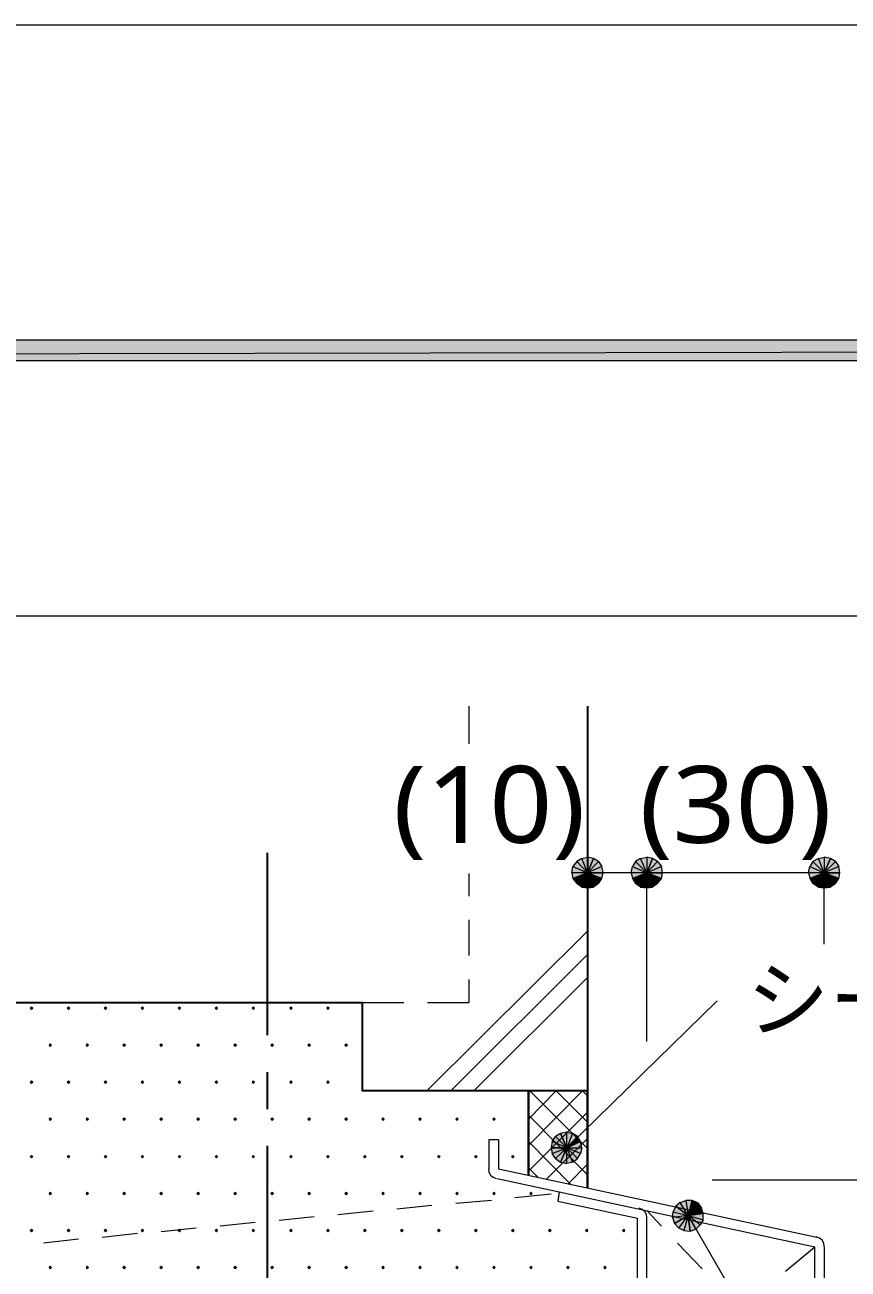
# Model space of a CAD drawing. Header units: millimetres. Extents: x 0 to 420, y 0 to 297.
# Drawn here: x 143.08 to 170.88, y 254.92 to 296.97 of the extents above; entities that cross this region are included whole.
import ezdxf
from ezdxf.enums import TextEntityAlignment as Align

# ---------------------------------------------------------------- set-up
doc = ezdxf.new("R2010")
doc.units = ezdxf.units.MM
doc.styles.add('kst32b', font='NotoSansJP-Variable.ttf')

msp = doc.modelspace()

# ---------------------------------------------------------------- hatches: boundary and pattern name
h = msp.add_hatch(color=7)
h.paths.add_polyline_path([(394.166, 285.623), (394.166, 286.321), (26.183, 285.623), (394.166, 285.623)])
h.paths.add_polyline_path([(394.166, 286.321), (26.183, 285.623), (26.183, 286.321), (394.166, 286.321)])
h = msp.add_hatch(color=7)
h.paths.add_polyline_path([(162.285, 268.796), (162.073, 268.838), (162.073, 268.309), (162.285, 268.796)])
h.paths.add_polyline_path([(162.073, 268.838), (162.073, 268.309), (161.883, 268.796), (162.073, 268.838)])
h.paths.add_polyline_path([(162.073, 268.309), (161.883, 268.796), (161.713, 268.69), (162.073, 268.309)])
h = msp.add_hatch(color=7)
h.paths.add_polyline_path([(162.602, 268.309), (162.56, 268.52), (162.073, 268.309), (162.602, 268.309)])
h.paths.add_polyline_path([(162.56, 268.52), (162.073, 268.309), (162.454, 268.69), (162.56, 268.52)])
h.paths.add_polyline_path([(162.073, 268.309), (162.454, 268.69), (162.285, 268.796), (162.073, 268.309)])
h = msp.add_hatch(color=7)
h.paths.add_polyline_path([(164.275, 268.796), (164.084, 268.838), (164.084, 268.309), (164.275, 268.796)])
h.paths.add_polyline_path([(164.084, 268.838), (164.084, 268.309), (163.872, 268.796), (164.084, 268.838)])
h.paths.add_polyline_path([(164.084, 268.309), (163.872, 268.796), (163.703, 268.69), (164.084, 268.309)])
h = msp.add_hatch(color=7)
h.paths.add_polyline_path([(164.613, 268.309), (164.571, 268.52), (164.084, 268.309), (164.613, 268.309)])
h.paths.add_polyline_path([(164.571, 268.52), (164.084, 268.309), (164.444, 268.69), (164.571, 268.52)])
h.paths.add_polyline_path([(164.084, 268.309), (164.444, 268.69), (164.275, 268.796), (164.084, 268.309)])
h = msp.add_hatch(color=7)
h.paths.add_polyline_path([(170.286, 268.796), (170.074, 268.838), (170.074, 268.309), (170.286, 268.796)])
h.paths.add_polyline_path([(170.074, 268.838), (170.074, 268.309), (169.884, 268.796), (170.074, 268.838)])
h.paths.add_polyline_path([(170.074, 268.309), (169.884, 268.796), (169.693, 268.69), (170.074, 268.309)])
h = msp.add_hatch(color=7)
h.paths.add_polyline_path([(170.603, 268.309), (170.561, 268.52), (170.074, 268.309), (170.603, 268.309)])
h.paths.add_polyline_path([(170.561, 268.52), (170.074, 268.309), (170.455, 268.69), (170.561, 268.52)])
h.paths.add_polyline_path([(170.074, 268.309), (170.455, 268.69), (170.286, 268.796), (170.074, 268.309)])
h = msp.add_hatch(color=7)
h.paths.add_polyline_path([(161.713, 268.69), (161.586, 268.52), (162.073, 268.309), (161.713, 268.69)])
h.paths.add_polyline_path([(161.586, 268.52), (162.073, 268.309), (161.544, 268.309), (161.586, 268.52)])
h.paths.add_polyline_path([(162.073, 268.309), (161.544, 268.309), (161.586, 268.118), (162.073, 268.309)])
h = msp.add_hatch(color=7)
h.paths.add_polyline_path([(161.586, 268.118), (161.713, 267.949), (162.073, 268.309), (161.586, 268.118)])
h.paths.add_polyline_path([(161.713, 267.949), (162.073, 268.309), (161.883, 267.822), (161.713, 267.949)])
h.paths.add_polyline_path([(162.073, 268.309), (161.883, 267.822), (162.073, 267.801), (162.073, 268.309)])
h = msp.add_hatch(color=7)
h.paths.add_polyline_path([(162.073, 267.801), (162.285, 267.822), (162.073, 268.309), (162.073, 267.801)])
h.paths.add_polyline_path([(162.285, 267.822), (162.073, 268.309), (162.454, 267.949), (162.285, 267.822)])
h.paths.add_polyline_path([(162.073, 268.309), (162.454, 267.949), (162.56, 268.118), (162.073, 268.309)])
for points in [[(162.56, 268.118), (162.602, 268.309), (162.073, 268.309), (162.56, 268.118)], [(164.571, 268.118), (164.613, 268.309), (164.084, 268.309), (164.571, 268.118)], [(170.561, 268.118), (170.603, 268.309), (170.074, 268.309), (170.561, 268.118)], [(143.298, 263.779), (143.277, 263.758), (143.256, 263.737), (143.277, 263.715), (143.298, 263.694), (143.32, 263.715), (143.341, 263.737), (143.32, 263.758), (143.298, 263.779)], [(144.547, 263.779), (144.526, 263.758), (144.505, 263.737), (144.526, 263.715), (144.547, 263.694), (144.568, 263.715), (144.59, 263.737), (144.568, 263.758), (144.547, 263.779)], [(145.796, 263.779), (145.775, 263.758), (145.754, 263.737), (145.775, 263.715), (145.796, 263.694), (145.817, 263.715), (145.838, 263.737), (145.817, 263.758), (145.796, 263.779)], [(147.045, 263.779), (147.024, 263.758), (147.003, 263.737), (147.024, 263.715), (147.045, 263.694), (147.066, 263.715), (147.087, 263.737), (147.066, 263.758), (147.045, 263.779)], [(148.294, 263.779), (148.272, 263.758), (148.251, 263.737), (148.272, 263.715), (148.294, 263.694), (148.315, 263.715), (148.336, 263.737), (148.315, 263.758), (148.294, 263.779)], [(149.543, 263.779), (149.521, 263.758), (149.5, 263.737), (149.521, 263.715), (149.543, 263.694), (149.564, 263.715), (149.585, 263.737), (149.564, 263.758), (149.543, 263.779)], [(150.791, 263.779), (150.77, 263.758), (150.749, 263.737), (150.77, 263.715), (150.791, 263.694), (150.812, 263.715), (150.834, 263.737), (150.812, 263.758), (150.791, 263.779)], [(152.061, 263.779), (152.04, 263.758), (152.019, 263.737), (152.04, 263.715), (152.061, 263.694), (152.083, 263.715), (152.104, 263.737), (152.083, 263.758), (152.061, 263.779)], [(153.31, 263.779), (153.289, 263.758), (153.268, 263.737), (153.289, 263.715), (153.31, 263.694), (153.331, 263.715), (153.353, 263.737), (153.331, 263.758), (153.31, 263.779)], [(143.933, 262.53), (143.912, 262.509), (143.891, 262.488), (143.912, 262.467), (143.933, 262.446), (143.954, 262.467), (143.976, 262.488), (143.954, 262.509), (143.933, 262.53)], [(145.182, 262.53), (145.161, 262.509), (145.14, 262.488), (145.161, 262.467), (145.182, 262.446), (145.203, 262.467), (145.225, 262.488), (145.203, 262.509), (145.182, 262.53)], [(146.431, 262.53), (146.41, 262.509), (146.389, 262.488), (146.41, 262.467), (146.431, 262.446), (146.452, 262.467), (146.473, 262.488), (146.452, 262.509), (146.431, 262.53)], [(147.68, 262.53), (147.659, 262.509), (147.637, 262.488), (147.659, 262.467), (147.68, 262.446), (147.701, 262.467), (147.722, 262.488), (147.701, 262.509), (147.68, 262.53)], [(148.929, 262.53), (148.908, 262.509), (148.886, 262.488), (148.908, 262.467), (148.929, 262.446), (148.95, 262.467), (148.971, 262.488), (148.95, 262.509), (148.929, 262.53)], [(150.178, 262.53), (150.156, 262.509), (150.135, 262.488), (150.156, 262.467), (150.178, 262.446), (150.199, 262.467), (150.22, 262.488), (150.199, 262.509), (150.178, 262.53)], [(151.426, 262.53), (151.405, 262.509), (151.384, 262.488), (151.405, 262.467), (151.426, 262.446), (151.447, 262.467), (151.469, 262.488), (151.447, 262.509), (151.426, 262.53)], [(152.675, 262.53), (152.654, 262.509), (152.633, 262.488), (152.654, 262.467), (152.675, 262.446), (152.696, 262.467), (152.718, 262.488), (152.696, 262.509), (152.675, 262.53)], [(153.924, 262.53), (153.903, 262.509), (153.882, 262.488), (153.903, 262.467), (153.924, 262.446), (153.945, 262.467), (153.966, 262.488), (153.945, 262.509), (153.924, 262.53)], [(143.298, 261.281), (143.277, 261.26), (143.256, 261.239), (143.277, 261.218), (143.298, 261.197), (143.32, 261.218), (143.341, 261.239), (143.32, 261.26), (143.298, 261.281)], [(144.547, 261.281), (144.526, 261.26), (144.505, 261.239), (144.526, 261.218), (144.547, 261.197), (144.568, 261.218), (144.59, 261.239), (144.568, 261.26), (144.547, 261.281)], [(145.796, 261.281), (145.775, 261.26), (145.754, 261.239), (145.775, 261.218), (145.796, 261.197), (145.817, 261.218), (145.838, 261.239), (145.817, 261.26), (145.796, 261.281)], [(147.045, 261.281), (147.024, 261.26), (147.003, 261.239), (147.024, 261.218), (147.045, 261.197), (147.066, 261.218), (147.087, 261.239), (147.066, 261.26), (147.045, 261.281)], [(148.294, 261.281), (148.272, 261.26), (148.251, 261.239), (148.272, 261.218), (148.294, 261.197), (148.315, 261.218), (148.336, 261.239), (148.315, 261.26), (148.294, 261.281)], [(149.543, 261.281), (149.521, 261.26), (149.5, 261.239), (149.521, 261.218), (149.543, 261.197), (149.564, 261.218), (149.585, 261.239), (149.564, 261.26), (149.543, 261.281)], [(150.791, 261.281), (150.77, 261.26), (150.749, 261.239), (150.77, 261.218), (150.791, 261.197), (150.812, 261.218), (150.834, 261.239), (150.812, 261.26), (150.791, 261.281)], [(152.061, 261.281), (152.04, 261.26), (152.019, 261.239), (152.04, 261.218), (152.061, 261.197), (152.083, 261.218), (152.104, 261.239), (152.083, 261.26), (152.061, 261.281)], [(153.31, 261.281), (153.289, 261.26), (153.268, 261.239), (153.289, 261.218), (153.31, 261.197), (153.331, 261.218), (153.353, 261.239), (153.331, 261.26), (153.31, 261.281)], [(143.933, 260.032), (143.912, 260.011), (143.891, 259.99), (143.912, 259.969), (143.933, 259.948), (143.954, 259.969), (143.976, 259.99), (143.954, 260.011), (143.933, 260.032)], [(145.182, 260.032), (145.161, 260.011), (145.14, 259.99), (145.161, 259.969), (145.182, 259.948), (145.203, 259.969), (145.225, 259.99), (145.203, 260.011), (145.182, 260.032)], [(146.431, 260.032), (146.41, 260.011), (146.389, 259.99), (146.41, 259.969), (146.431, 259.948), (146.452, 259.969), (146.473, 259.99), (146.452, 260.011), (146.431, 260.032)], [(147.68, 260.032), (147.659, 260.011), (147.637, 259.99), (147.659, 259.969), (147.68, 259.948), (147.701, 259.969), (147.722, 259.99), (147.701, 260.011), (147.68, 260.032)], [(148.929, 260.032), (148.908, 260.011), (148.886, 259.99), (148.908, 259.969), (148.929, 259.948), (148.95, 259.969), (148.971, 259.99), (148.95, 260.011), (148.929, 260.032)], [(150.178, 260.032), (150.156, 260.011), (150.135, 259.99), (150.156, 259.969), (150.178, 259.948), (150.199, 259.969), (150.22, 259.99), (150.199, 260.011), (150.178, 260.032)], [(151.426, 260.032), (151.405, 260.011), (151.384, 259.99), (151.405, 259.969), (151.426, 259.948), (151.447, 259.969), (151.469, 259.99), (151.447, 260.011), (151.426, 260.032)], [(152.675, 260.032), (152.654, 260.011), (152.633, 259.99), (152.654, 259.969), (152.675, 259.948), (152.696, 259.969), (152.718, 259.99), (152.696, 260.011), (152.675, 260.032)], [(153.924, 260.032), (153.903, 260.011), (153.882, 259.99), (153.903, 259.969), (153.924, 259.948), (153.945, 259.969), (153.966, 259.99), (153.945, 260.011), (153.924, 260.032)], [(155.173, 260.032), (155.152, 260.011), (155.13, 259.99), (155.152, 259.969), (155.173, 259.948), (155.194, 259.969), (155.215, 259.99), (155.194, 260.011), (155.173, 260.032)], [(156.422, 260.032), (156.401, 260.011), (156.379, 259.99), (156.401, 259.969), (156.422, 259.948), (156.443, 259.969), (156.464, 259.99), (156.443, 260.011), (156.422, 260.032)], [(157.671, 260.032), (157.649, 260.011), (157.628, 259.99), (157.649, 259.969), (157.671, 259.948), (157.692, 259.969), (157.713, 259.99), (157.692, 260.011), (157.671, 260.032)], [(158.919, 260.032), (158.898, 260.011), (158.877, 259.99), (158.898, 259.969), (158.919, 259.948), (158.941, 259.969), (158.962, 259.99), (158.941, 260.011), (158.919, 260.032)], [(161.84, 259.228), (161.735, 259.397), (161.375, 259.016), (161.84, 259.228)], [(143.298, 258.762), (143.277, 258.741), (143.256, 258.72), (143.277, 258.699), (143.298, 258.678), (143.32, 258.699), (143.341, 258.72), (143.32, 258.741), (143.298, 258.762)], [(144.547, 258.762), (144.526, 258.741), (144.505, 258.72), (144.526, 258.699), (144.547, 258.678), (144.568, 258.699), (144.59, 258.72), (144.568, 258.741), (144.547, 258.762)], [(145.796, 258.762), (145.775, 258.741), (145.754, 258.72), (145.775, 258.699), (145.796, 258.678), (145.817, 258.699), (145.838, 258.72), (145.817, 258.741), (145.796, 258.762)], [(147.045, 258.762), (147.024, 258.741), (147.003, 258.72), (147.024, 258.699), (147.045, 258.678), (147.066, 258.699), (147.087, 258.72), (147.066, 258.741), (147.045, 258.762)], [(148.294, 258.762), (148.272, 258.741), (148.251, 258.72), (148.272, 258.699), (148.294, 258.678), (148.315, 258.699), (148.336, 258.72), (148.315, 258.741), (148.294, 258.762)], [(149.543, 258.762), (149.521, 258.741), (149.5, 258.72), (149.521, 258.699), (149.543, 258.678), (149.564, 258.699), (149.585, 258.72), (149.564, 258.741), (149.543, 258.762)], [(150.791, 258.762), (150.77, 258.741), (150.749, 258.72), (150.77, 258.699), (150.791, 258.678), (150.812, 258.699), (150.834, 258.72), (150.812, 258.741), (150.791, 258.762)], [(152.061, 258.762), (152.04, 258.741), (152.019, 258.72), (152.04, 258.699), (152.061, 258.678), (152.083, 258.699), (152.104, 258.72), (152.083, 258.741), (152.061, 258.762)], [(153.31, 258.762), (153.289, 258.741), (153.268, 258.72), (153.289, 258.699), (153.31, 258.678), (153.331, 258.699), (153.353, 258.72), (153.331, 258.741), (153.31, 258.762)], [(154.559, 258.762), (154.538, 258.741), (154.517, 258.72), (154.538, 258.699), (154.559, 258.678), (154.58, 258.699), (154.601, 258.72), (154.58, 258.741), (154.559, 258.762)], [(155.808, 258.762), (155.787, 258.741), (155.766, 258.72), (155.787, 258.699), (155.808, 258.678), (155.829, 258.699), (155.85, 258.72), (155.829, 258.741), (155.808, 258.762)], [(157.057, 258.762), (157.036, 258.741), (157.014, 258.72), (157.036, 258.699), (157.057, 258.678), (157.078, 258.699), (157.099, 258.72), (157.078, 258.741), (157.057, 258.762)], [(158.305, 258.762), (158.284, 258.741), (158.263, 258.72), (158.284, 258.699), (158.305, 258.678), (158.327, 258.699), (158.348, 258.72), (158.327, 258.741), (158.305, 258.762)], [(159.554, 258.762), (159.533, 258.741), (159.512, 258.72), (159.533, 258.699), (159.554, 258.678), (159.576, 258.699), (159.597, 258.72), (159.576, 258.741), (159.554, 258.762)], [(143.933, 257.514), (143.912, 257.492), (143.891, 257.471), (143.912, 257.45), (143.933, 257.429), (143.954, 257.45), (143.976, 257.471), (143.954, 257.492), (143.933, 257.514)], [(145.182, 257.514), (145.161, 257.492), (145.14, 257.471), (145.161, 257.45), (145.182, 257.429), (145.203, 257.45), (145.225, 257.471), (145.203, 257.492), (145.182, 257.514)], [(146.431, 257.514), (146.41, 257.492), (146.389, 257.471), (146.41, 257.45), (146.431, 257.429), (146.452, 257.45), (146.473, 257.471), (146.452, 257.492), (146.431, 257.514)], [(147.68, 257.514), (147.659, 257.492), (147.637, 257.471), (147.659, 257.45), (147.68, 257.429), (147.701, 257.45), (147.722, 257.471), (147.701, 257.492), (147.68, 257.514)], [(148.929, 257.514), (148.908, 257.492), (148.886, 257.471), (148.908, 257.45), (148.929, 257.429), (148.95, 257.45), (148.971, 257.471), (148.95, 257.492), (148.929, 257.514)], [(150.178, 257.514), (150.156, 257.492), (150.135, 257.471), (150.156, 257.45), (150.178, 257.429), (150.199, 257.45), (150.22, 257.471), (150.199, 257.492), (150.178, 257.514)], [(151.426, 257.514), (151.405, 257.492), (151.384, 257.471), (151.405, 257.45), (151.426, 257.429), (151.447, 257.45), (151.469, 257.471), (151.447, 257.492), (151.426, 257.514)], [(152.675, 257.514), (152.654, 257.492), (152.633, 257.471), (152.654, 257.45), (152.675, 257.429), (152.696, 257.45), (152.718, 257.471), (152.696, 257.492), (152.675, 257.514)], [(153.924, 257.514), (153.903, 257.492), (153.882, 257.471), (153.903, 257.45), (153.924, 257.429), (153.945, 257.45), (153.966, 257.471), (153.945, 257.492), (153.924, 257.514)], [(155.173, 257.514), (155.152, 257.492), (155.13, 257.471), (155.152, 257.45), (155.173, 257.429), (155.194, 257.45), (155.215, 257.471), (155.194, 257.492), (155.173, 257.514)], [(156.422, 257.514), (156.401, 257.492), (156.379, 257.471), (156.401, 257.45), (156.422, 257.429), (156.443, 257.45), (156.464, 257.471), (156.443, 257.492), (156.422, 257.514)], [(157.671, 257.514), (157.649, 257.492), (157.628, 257.471), (157.649, 257.45), (157.671, 257.429), (157.692, 257.45), (157.713, 257.471), (157.692, 257.492), (157.671, 257.514)], [(158.919, 257.514), (158.898, 257.492), (158.877, 257.471), (158.898, 257.45), (158.919, 257.429), (158.941, 257.45), (158.962, 257.471), (158.941, 257.492), (158.919, 257.514)], [(160.168, 257.514), (160.147, 257.492), (160.126, 257.471), (160.147, 257.45), (160.168, 257.429), (160.189, 257.45), (160.211, 257.471), (160.189, 257.492), (160.168, 257.514)], [(165.545, 256.201), (165.735, 256.265), (165.481, 256.73), (165.545, 256.201)], [(143.298, 256.265), (143.277, 256.244), (143.256, 256.222), (143.277, 256.201), (143.298, 256.18), (143.32, 256.201), (143.341, 256.222), (143.32, 256.244), (143.298, 256.265)], [(144.547, 256.265), (144.526, 256.244), (144.505, 256.222), (144.526, 256.201), (144.547, 256.18), (144.568, 256.201), (144.59, 256.222), (144.568, 256.244), (144.547, 256.265)], [(145.796, 256.265), (145.775, 256.244), (145.754, 256.222), (145.775, 256.201), (145.796, 256.18), (145.817, 256.201), (145.838, 256.222), (145.817, 256.244), (145.796, 256.265)], [(147.045, 256.265), (147.024, 256.244), (147.003, 256.222), (147.024, 256.201), (147.045, 256.18), (147.066, 256.201), (147.087, 256.222), (147.066, 256.244), (147.045, 256.265)], [(148.294, 256.265), (148.272, 256.244), (148.251, 256.222), (148.272, 256.201), (148.294, 256.18), (148.315, 256.201), (148.336, 256.222), (148.315, 256.244), (148.294, 256.265)], [(149.543, 256.265), (149.521, 256.244), (149.5, 256.222), (149.521, 256.201), (149.543, 256.18), (149.564, 256.201), (149.585, 256.222), (149.564, 256.244), (149.543, 256.265)], [(150.791, 256.265), (150.77, 256.244), (150.749, 256.222), (150.77, 256.201), (150.791, 256.18), (150.812, 256.201), (150.834, 256.222), (150.812, 256.244), (150.791, 256.265)], [(152.061, 256.265), (152.04, 256.244), (152.019, 256.222), (152.04, 256.201), (152.061, 256.18), (152.083, 256.201), (152.104, 256.222), (152.083, 256.244), (152.061, 256.265)], [(153.31, 256.265), (153.289, 256.244), (153.268, 256.222), (153.289, 256.201), (153.31, 256.18), (153.331, 256.201), (153.353, 256.222), (153.331, 256.244), (153.31, 256.265)], [(154.559, 256.265), (154.538, 256.244), (154.517, 256.222), (154.538, 256.201), (154.559, 256.18), (154.58, 256.201), (154.601, 256.222), (154.58, 256.244), (154.559, 256.265)], [(155.808, 256.265), (155.787, 256.244), (155.766, 256.222), (155.787, 256.201), (155.808, 256.18), (155.829, 256.201), (155.85, 256.222), (155.829, 256.244), (155.808, 256.265)], [(157.057, 256.265), (157.036, 256.244), (157.014, 256.222), (157.036, 256.201), (157.057, 256.18), (157.078, 256.201), (157.099, 256.222), (157.078, 256.244), (157.057, 256.265)], [(158.305, 256.265), (158.284, 256.244), (158.263, 256.222), (158.284, 256.201), (158.305, 256.18), (158.327, 256.201), (158.348, 256.222), (158.327, 256.244), (158.305, 256.265)], [(159.554, 256.265), (159.533, 256.244), (159.512, 256.222), (159.533, 256.201), (159.554, 256.18), (159.576, 256.201), (159.597, 256.222), (159.576, 256.244), (159.554, 256.265)], [(160.803, 256.265), (160.782, 256.244), (160.761, 256.222), (160.782, 256.201), (160.803, 256.18), (160.824, 256.201), (160.846, 256.222), (160.824, 256.244), (160.803, 256.265)], [(162.052, 256.265), (162.031, 256.244), (162.01, 256.222), (162.031, 256.201), (162.052, 256.18), (162.073, 256.201), (162.094, 256.222), (162.073, 256.244), (162.052, 256.265)], [(163.301, 256.265), (163.28, 256.244), (163.259, 256.222), (163.28, 256.201), (163.301, 256.18), (163.322, 256.201), (163.343, 256.222), (163.322, 256.244), (163.301, 256.265)], [(143.933, 255.016), (143.912, 254.995), (143.891, 254.974), (143.912, 254.953), (143.933, 254.931), (143.954, 254.953), (143.976, 254.974), (143.954, 254.995), (143.933, 255.016)], [(145.182, 255.016), (145.161, 254.995), (145.14, 254.974), (145.161, 254.953), (145.182, 254.931), (145.203, 254.953), (145.225, 254.974), (145.203, 254.995), (145.182, 255.016)], [(146.431, 255.016), (146.41, 254.995), (146.389, 254.974), (146.41, 254.953), (146.431, 254.931), (146.452, 254.953), (146.473, 254.974), (146.452, 254.995), (146.431, 255.016)], [(147.68, 255.016), (147.659, 254.995), (147.637, 254.974), (147.659, 254.953), (147.68, 254.931), (147.701, 254.953), (147.722, 254.974), (147.701, 254.995), (147.68, 255.016)], [(148.929, 255.016), (148.908, 254.995), (148.886, 254.974), (148.908, 254.953), (148.929, 254.931), (148.95, 254.953), (148.971, 254.974), (148.95, 254.995), (148.929, 255.016)], [(150.178, 255.016), (150.156, 254.995), (150.135, 254.974), (150.156, 254.953), (150.178, 254.931), (150.199, 254.953), (150.22, 254.974), (150.199, 254.995), (150.178, 255.016)], [(151.426, 255.016), (151.405, 254.995), (151.384, 254.974), (151.405, 254.953), (151.426, 254.931), (151.447, 254.953), (151.469, 254.974), (151.447, 254.995), (151.426, 255.016)], [(152.675, 255.016), (152.654, 254.995), (152.633, 254.974), (152.654, 254.953), (152.675, 254.931), (152.696, 254.953), (152.718, 254.974), (152.696, 254.995), (152.675, 255.016)], [(153.924, 255.016), (153.903, 254.995), (153.882, 254.974), (153.903, 254.953), (153.924, 254.931), (153.945, 254.953), (153.966, 254.974), (153.945, 254.995), (153.924, 255.016)], [(155.173, 255.016), (155.152, 254.995), (155.13, 254.974), (155.152, 254.953), (155.173, 254.931), (155.194, 254.953), (155.215, 254.974), (155.194, 254.995), (155.173, 255.016)], [(156.422, 255.016), (156.401, 254.995), (156.379, 254.974), (156.401, 254.953), (156.422, 254.931), (156.443, 254.953), (156.464, 254.974), (156.443, 254.995), (156.422, 255.016)], [(157.671, 255.016), (157.649, 254.995), (157.628, 254.974), (157.649, 254.953), (157.671, 254.931), (157.692, 254.953), (157.713, 254.974), (157.692, 254.995), (157.671, 255.016)], [(158.919, 255.016), (158.898, 254.995), (158.877, 254.974), (158.898, 254.953), (158.919, 254.931), (158.941, 254.953), (158.962, 254.974), (158.941, 254.995), (158.919, 255.016)], [(160.168, 255.016), (160.147, 254.995), (160.126, 254.974), (160.147, 254.953), (160.168, 254.931), (160.189, 254.953), (160.211, 254.974), (160.189, 254.995), (160.168, 255.016)], [(161.417, 255.016), (161.396, 254.995), (161.375, 254.974), (161.396, 254.953), (161.417, 254.931), (161.438, 254.953), (161.459, 254.974), (161.438, 254.995), (161.417, 255.016)], [(162.666, 255.016), (162.645, 254.995), (162.624, 254.974), (162.645, 254.953), (162.666, 254.931), (162.687, 254.953), (162.708, 254.974), (162.687, 254.995), (162.666, 255.016)]]:
    msp.add_hatch(color=7).paths.add_polyline_path(points)
h = msp.add_hatch(color=7)
h.paths.add_polyline_path([(163.703, 268.69), (163.597, 268.52), (164.084, 268.309), (163.703, 268.69)])
h.paths.add_polyline_path([(163.597, 268.52), (164.084, 268.309), (163.555, 268.309), (163.597, 268.52)])
h.paths.add_polyline_path([(164.084, 268.309), (163.555, 268.309), (163.597, 268.118), (164.084, 268.309)])
h = msp.add_hatch(color=7)
h.paths.add_polyline_path([(163.597, 268.118), (163.703, 267.949), (164.084, 268.309), (163.597, 268.118)])
h.paths.add_polyline_path([(163.703, 267.949), (164.084, 268.309), (163.872, 267.822), (163.703, 267.949)])
h.paths.add_polyline_path([(164.084, 268.309), (163.872, 267.822), (164.084, 267.801), (164.084, 268.309)])
h = msp.add_hatch(color=7)
h.paths.add_polyline_path([(164.084, 267.801), (164.275, 267.822), (164.084, 268.309), (164.084, 267.801)])
h.paths.add_polyline_path([(164.275, 267.822), (164.084, 268.309), (164.444, 267.949), (164.275, 267.822)])
h.paths.add_polyline_path([(164.084, 268.309), (164.444, 267.949), (164.571, 268.118), (164.084, 268.309)])
h = msp.add_hatch(color=7)
h.paths.add_polyline_path([(169.693, 268.69), (169.587, 268.52), (170.074, 268.309), (169.693, 268.69)])
h.paths.add_polyline_path([(169.587, 268.52), (170.074, 268.309), (169.545, 268.309), (169.587, 268.52)])
h.paths.add_polyline_path([(170.074, 268.309), (169.545, 268.309), (169.587, 268.118), (170.074, 268.309)])
h = msp.add_hatch(color=7)
h.paths.add_polyline_path([(169.587, 268.118), (169.693, 267.949), (170.074, 268.309), (169.587, 268.118)])
h.paths.add_polyline_path([(169.693, 267.949), (170.074, 268.309), (169.884, 267.822), (169.693, 267.949)])
h.paths.add_polyline_path([(170.074, 268.309), (169.884, 267.822), (170.074, 267.801), (170.074, 268.309)])
h = msp.add_hatch(color=7)
h.paths.add_polyline_path([(170.074, 267.801), (170.286, 267.822), (170.074, 268.309), (170.074, 267.801)])
h.paths.add_polyline_path([(170.286, 267.822), (170.074, 268.309), (170.455, 267.949), (170.286, 267.822)])
h.paths.add_polyline_path([(170.074, 268.309), (170.455, 267.949), (170.561, 268.118), (170.074, 268.309)])
h = msp.add_hatch(color=7)
h.paths.add_polyline_path([(161.163, 259.503), (160.994, 259.397), (161.375, 259.016), (161.163, 259.503)])
h.paths.add_polyline_path([(160.994, 259.397), (161.375, 259.016), (160.888, 259.228), (160.994, 259.397)])
h.paths.add_polyline_path([(161.375, 259.016), (160.888, 259.228), (160.846, 259.016), (161.375, 259.016)])
h = msp.add_hatch(color=7)
h.paths.add_polyline_path([(161.735, 259.397), (161.565, 259.503), (161.375, 259.016), (161.735, 259.397)])
h.paths.add_polyline_path([(161.565, 259.503), (161.375, 259.016), (161.375, 259.546), (161.565, 259.503)])
h.paths.add_polyline_path([(161.375, 259.016), (161.375, 259.546), (161.163, 259.503), (161.375, 259.016)])
h = msp.add_hatch(color=7)
h.paths.add_polyline_path([(161.735, 258.657), (161.84, 258.826), (161.375, 259.016), (161.735, 258.657)])
h.paths.add_polyline_path([(161.84, 258.826), (161.375, 259.016), (161.883, 259.016), (161.84, 258.826)])
h.paths.add_polyline_path([(161.375, 259.016), (161.883, 259.016), (161.84, 259.228), (161.375, 259.016)])
h = msp.add_hatch(color=7)
h.paths.add_polyline_path([(160.846, 259.016), (160.888, 258.826), (161.375, 259.016), (160.846, 259.016)])
h.paths.add_polyline_path([(160.888, 258.826), (161.375, 259.016), (160.994, 258.657), (160.888, 258.826)])
h.paths.add_polyline_path([(161.375, 259.016), (160.994, 258.657), (161.163, 258.53), (161.375, 259.016)])
h = msp.add_hatch(color=7)
h.paths.add_polyline_path([(161.163, 258.53), (161.375, 258.487), (161.375, 259.016), (161.163, 258.53)])
h.paths.add_polyline_path([(161.375, 258.487), (161.375, 259.016), (161.565, 258.53), (161.375, 258.487)])
h.paths.add_polyline_path([(161.375, 259.016), (161.565, 258.53), (161.735, 258.657), (161.375, 259.016)])
h = msp.add_hatch(color=7)
h.paths.add_polyline_path([(165.058, 257.048), (164.973, 256.857), (165.481, 256.73), (165.058, 257.048)])
h.paths.add_polyline_path([(164.973, 256.857), (165.481, 256.73), (164.952, 256.667), (164.973, 256.857)])
h.paths.add_polyline_path([(165.481, 256.73), (164.952, 256.667), (165.015, 256.455), (165.481, 256.73)])
h = msp.add_hatch(color=7)
h.paths.add_polyline_path([(165.608, 257.238), (165.396, 257.238), (165.481, 256.73), (165.608, 257.238)])
h.paths.add_polyline_path([(165.396, 257.238), (165.481, 256.73), (165.206, 257.175), (165.396, 257.238)])
h.paths.add_polyline_path([(165.481, 256.73), (165.206, 257.175), (165.058, 257.048), (165.481, 256.73)])
h = msp.add_hatch(color=7)
h.paths.add_polyline_path([(165.989, 256.794), (165.926, 256.984), (165.481, 256.73), (165.989, 256.794)])
h.paths.add_polyline_path([(165.926, 256.984), (165.481, 256.73), (165.799, 257.154), (165.926, 256.984)])
h.paths.add_polyline_path([(165.481, 256.73), (165.799, 257.154), (165.608, 257.238), (165.481, 256.73)])
h = msp.add_hatch(color=7)
h.paths.add_polyline_path([(165.015, 256.455), (165.163, 256.307), (165.481, 256.73), (165.015, 256.455)])
h.paths.add_polyline_path([(165.163, 256.307), (165.481, 256.73), (165.333, 256.222), (165.163, 256.307)])
h.paths.add_polyline_path([(165.481, 256.73), (165.333, 256.222), (165.545, 256.201), (165.481, 256.73)])
h = msp.add_hatch(color=7)
h.paths.add_polyline_path([(165.735, 256.265), (165.883, 256.413), (165.481, 256.73), (165.735, 256.265)])
h.paths.add_polyline_path([(165.883, 256.413), (165.481, 256.73), (165.989, 256.582), (165.883, 256.413)])
h.paths.add_polyline_path([(165.481, 256.73), (165.989, 256.582), (165.989, 256.794), (165.481, 256.73)])

# ---------------------------------------------------------------- linework, layer by layer
at = {"lineweight": 13}
msp.add_lwpolyline([(0.191, 0), (0.191, 296.968), (420.158, 296.968), (420.158, 0)], close=True, dxfattribs=at)
at = {"lineweight": 0}
for points in [[(394.166, 285.623), (394.166, 286.321), (26.183, 285.623)], [(394.166, 286.321), (26.183, 285.623), (26.183, 286.321)], [(162.073, 268.309), (161.883, 268.796), (161.713, 268.69)], [(162.073, 268.838), (162.073, 268.309), (161.883, 268.796)], [(162.285, 268.796), (162.073, 268.838), (162.073, 268.309)], [(162.073, 268.309), (162.454, 268.69), (162.285, 268.796)], [(164.084, 268.309), (163.872, 268.796), (163.703, 268.69)], [(164.084, 268.838), (164.084, 268.309), (163.872, 268.796)], [(164.275, 268.796), (164.084, 268.838), (164.084, 268.309)], [(164.084, 268.309), (164.444, 268.69), (164.275, 268.796)], [(170.074, 268.309), (169.884, 268.796), (169.693, 268.69)], [(170.074, 268.838), (170.074, 268.309), (169.884, 268.796)], [(170.286, 268.796), (170.074, 268.838), (170.074, 268.309)], [(170.074, 268.309), (170.455, 268.69), (170.286, 268.796)], [(161.586, 268.52), (162.073, 268.309), (161.544, 268.309)], [(162.073, 268.309), (161.544, 268.309), (161.586, 268.118)], [(161.713, 268.69), (161.586, 268.52), (162.073, 268.309)], [(161.586, 268.118), (161.713, 267.949), (162.073, 268.309)], [(161.713, 267.949), (162.073, 268.309), (161.883, 267.822)], [(162.073, 268.309), (161.883, 267.822), (162.073, 267.801)], [(162.56, 268.52), (162.073, 268.309), (162.454, 268.69)], [(162.602, 268.309), (162.56, 268.52), (162.073, 268.309)], [(162.073, 267.801), (162.285, 267.822), (162.073, 268.309)], [(162.285, 267.822), (162.073, 268.309), (162.454, 267.949)], [(162.073, 268.309), (162.454, 267.949), (162.56, 268.118)], [(162.56, 268.118), (162.602, 268.309), (162.073, 268.309)], [(163.597, 268.52), (164.084, 268.309), (163.555, 268.309)], [(164.084, 268.309), (163.555, 268.309), (163.597, 268.118)], [(163.703, 268.69), (163.597, 268.52), (164.084, 268.309)], [(163.597, 268.118), (163.703, 267.949), (164.084, 268.309)], [(163.703, 267.949), (164.084, 268.309), (163.872, 267.822)], [(164.084, 268.309), (163.872, 267.822), (164.084, 267.801)], [(164.571, 268.52), (164.084, 268.309), (164.444, 268.69)], [(164.613, 268.309), (164.571, 268.52), (164.084, 268.309)], [(164.084, 267.801), (164.275, 267.822), (164.084, 268.309)], [(164.275, 267.822), (164.084, 268.309), (164.444, 267.949)], [(164.084, 268.309), (164.444, 267.949), (164.571, 268.118)], [(164.571, 268.118), (164.613, 268.309), (164.084, 268.309)], [(169.587, 268.52), (170.074, 268.309), (169.545, 268.309)], [(170.074, 268.309), (169.545, 268.309), (169.587, 268.118)], [(169.693, 268.69), (169.587, 268.52), (170.074, 268.309)], [(169.587, 268.118), (169.693, 267.949), (170.074, 268.309)], [(169.693, 267.949), (170.074, 268.309), (169.884, 267.822)], [(170.074, 268.309), (169.884, 267.822), (170.074, 267.801)], [(170.561, 268.52), (170.074, 268.309), (170.455, 268.69)], [(170.603, 268.309), (170.561, 268.52), (170.074, 268.309)], [(170.074, 267.801), (170.286, 267.822), (170.074, 268.309)], [(170.286, 267.822), (170.074, 268.309), (170.455, 267.949)], [(170.074, 268.309), (170.455, 267.949), (170.561, 268.118)], [(170.561, 268.118), (170.603, 268.309), (170.074, 268.309)], [(143.298, 263.779), (143.277, 263.758), (143.256, 263.737), (143.277, 263.715), (143.298, 263.694), (143.32, 263.715), (143.341, 263.737), (143.32, 263.758)], [(144.547, 263.779), (144.526, 263.758), (144.505, 263.737), (144.526, 263.715), (144.547, 263.694), (144.568, 263.715), (144.59, 263.737), (144.568, 263.758)], [(145.796, 263.779), (145.775, 263.758), (145.754, 263.737), (145.775, 263.715), (145.796, 263.694), (145.817, 263.715), (145.838, 263.737), (145.817, 263.758)], [(147.045, 263.779), (147.024, 263.758), (147.003, 263.737), (147.024, 263.715), (147.045, 263.694), (147.066, 263.715), (147.087, 263.737), (147.066, 263.758)], [(148.294, 263.779), (148.272, 263.758), (148.251, 263.737), (148.272, 263.715), (148.294, 263.694), (148.315, 263.715), (148.336, 263.737), (148.315, 263.758)], [(149.543, 263.779), (149.521, 263.758), (149.5, 263.737), (149.521, 263.715), (149.543, 263.694), (149.564, 263.715), (149.585, 263.737), (149.564, 263.758)], [(150.791, 263.779), (150.77, 263.758), (150.749, 263.737), (150.77, 263.715), (150.791, 263.694), (150.812, 263.715), (150.834, 263.737), (150.812, 263.758)], [(152.061, 263.779), (152.04, 263.758), (152.019, 263.737), (152.04, 263.715), (152.061, 263.694), (152.083, 263.715), (152.104, 263.737), (152.083, 263.758)], [(153.31, 263.779), (153.289, 263.758), (153.268, 263.737), (153.289, 263.715), (153.31, 263.694), (153.331, 263.715), (153.353, 263.737), (153.331, 263.758)], [(143.933, 262.53), (143.912, 262.509), (143.891, 262.488), (143.912, 262.467), (143.933, 262.446), (143.954, 262.467), (143.976, 262.488), (143.954, 262.509)], [(145.182, 262.53), (145.161, 262.509), (145.14, 262.488), (145.161, 262.467), (145.182, 262.446), (145.203, 262.467), (145.225, 262.488), (145.203, 262.509)], [(146.431, 262.53), (146.41, 262.509), (146.389, 262.488), (146.41, 262.467), (146.431, 262.446), (146.452, 262.467), (146.473, 262.488), (146.452, 262.509)], [(147.68, 262.53), (147.659, 262.509), (147.637, 262.488), (147.659, 262.467), (147.68, 262.446), (147.701, 262.467), (147.722, 262.488), (147.701, 262.509)], [(148.929, 262.53), (148.908, 262.509), (148.886, 262.488), (148.908, 262.467), (148.929, 262.446), (148.95, 262.467), (148.971, 262.488), (148.95, 262.509)], [(150.178, 262.53), (150.156, 262.509), (150.135, 262.488), (150.156, 262.467), (150.178, 262.446), (150.199, 262.467), (150.22, 262.488), (150.199, 262.509)], [(151.426, 262.53), (151.405, 262.509), (151.384, 262.488), (151.405, 262.467), (151.426, 262.446), (151.447, 262.467), (151.469, 262.488), (151.447, 262.509)], [(152.675, 262.53), (152.654, 262.509), (152.633, 262.488), (152.654, 262.467), (152.675, 262.446), (152.696, 262.467), (152.718, 262.488), (152.696, 262.509)], [(153.924, 262.53), (153.903, 262.509), (153.882, 262.488), (153.903, 262.467), (153.924, 262.446), (153.945, 262.467), (153.966, 262.488), (153.945, 262.509)], [(143.298, 261.281), (143.277, 261.26), (143.256, 261.239), (143.277, 261.218), (143.298, 261.197), (143.32, 261.218), (143.341, 261.239), (143.32, 261.26)], [(144.547, 261.281), (144.526, 261.26), (144.505, 261.239), (144.526, 261.218), (144.547, 261.197), (144.568, 261.218), (144.59, 261.239), (144.568, 261.26)], [(145.796, 261.281), (145.775, 261.26), (145.754, 261.239), (145.775, 261.218), (145.796, 261.197), (145.817, 261.218), (145.838, 261.239), (145.817, 261.26)], [(147.045, 261.281), (147.024, 261.26), (147.003, 261.239), (147.024, 261.218), (147.045, 261.197), (147.066, 261.218), (147.087, 261.239), (147.066, 261.26)], [(148.294, 261.281), (148.272, 261.26), (148.251, 261.239), (148.272, 261.218), (148.294, 261.197), (148.315, 261.218), (148.336, 261.239), (148.315, 261.26)], [(149.543, 261.281), (149.521, 261.26), (149.5, 261.239), (149.521, 261.218), (149.543, 261.197), (149.564, 261.218), (149.585, 261.239), (149.564, 261.26)], [(150.791, 261.281), (150.77, 261.26), (150.749, 261.239), (150.77, 261.218), (150.791, 261.197), (150.812, 261.218), (150.834, 261.239), (150.812, 261.26)], [(152.061, 261.281), (152.04, 261.26), (152.019, 261.239), (152.04, 261.218), (152.061, 261.197), (152.083, 261.218), (152.104, 261.239), (152.083, 261.26)], [(153.31, 261.281), (153.289, 261.26), (153.268, 261.239), (153.289, 261.218), (153.31, 261.197), (153.331, 261.218), (153.353, 261.239), (153.331, 261.26)], [(143.933, 260.032), (143.912, 260.011), (143.891, 259.99), (143.912, 259.969), (143.933, 259.948), (143.954, 259.969), (143.976, 259.99), (143.954, 260.011)], [(145.182, 260.032), (145.161, 260.011), (145.14, 259.99), (145.161, 259.969), (145.182, 259.948), (145.203, 259.969), (145.225, 259.99), (145.203, 260.011)], [(146.431, 260.032), (146.41, 260.011), (146.389, 259.99), (146.41, 259.969), (146.431, 259.948), (146.452, 259.969), (146.473, 259.99), (146.452, 260.011)], [(147.68, 260.032), (147.659, 260.011), (147.637, 259.99), (147.659, 259.969), (147.68, 259.948), (147.701, 259.969), (147.722, 259.99), (147.701, 260.011)], [(148.929, 260.032), (148.908, 260.011), (148.886, 259.99), (148.908, 259.969), (148.929, 259.948), (148.95, 259.969), (148.971, 259.99), (148.95, 260.011)], [(150.178, 260.032), (150.156, 260.011), (150.135, 259.99), (150.156, 259.969), (150.178, 259.948), (150.199, 259.969), (150.22, 259.99), (150.199, 260.011)], [(151.426, 260.032), (151.405, 260.011), (151.384, 259.99), (151.405, 259.969), (151.426, 259.948), (151.447, 259.969), (151.469, 259.99), (151.447, 260.011)], [(152.675, 260.032), (152.654, 260.011), (152.633, 259.99), (152.654, 259.969), (152.675, 259.948), (152.696, 259.969), (152.718, 259.99), (152.696, 260.011)], [(153.924, 260.032), (153.903, 260.011), (153.882, 259.99), (153.903, 259.969), (153.924, 259.948), (153.945, 259.969), (153.966, 259.99), (153.945, 260.011)], [(155.173, 260.032), (155.152, 260.011), (155.13, 259.99), (155.152, 259.969), (155.173, 259.948), (155.194, 259.969), (155.215, 259.99), (155.194, 260.011)], [(156.422, 260.032), (156.401, 260.011), (156.379, 259.99), (156.401, 259.969), (156.422, 259.948), (156.443, 259.969), (156.464, 259.99), (156.443, 260.011)], [(157.671, 260.032), (157.649, 260.011), (157.628, 259.99), (157.649, 259.969), (157.671, 259.948), (157.692, 259.969), (157.713, 259.99), (157.692, 260.011)], [(158.919, 260.032), (158.898, 260.011), (158.877, 259.99), (158.898, 259.969), (158.919, 259.948), (158.941, 259.969), (158.962, 259.99), (158.941, 260.011)], [(161.163, 259.503), (160.994, 259.397), (161.375, 259.016)], [(161.375, 259.016), (161.375, 259.546), (161.163, 259.503)], [(161.565, 259.503), (161.375, 259.016), (161.375, 259.546)], [(161.735, 259.397), (161.565, 259.503), (161.375, 259.016)], [(161.375, 259.016), (160.888, 259.228), (160.846, 259.016)], [(160.994, 259.397), (161.375, 259.016), (160.888, 259.228)], [(161.84, 259.228), (161.735, 259.397), (161.375, 259.016)], [(161.375, 259.016), (161.883, 259.016), (161.84, 259.228)], [(143.298, 258.762), (143.277, 258.741), (143.256, 258.72), (143.277, 258.699), (143.298, 258.678), (143.32, 258.699), (143.341, 258.72), (143.32, 258.741)], [(144.547, 258.762), (144.526, 258.741), (144.505, 258.72), (144.526, 258.699), (144.547, 258.678), (144.568, 258.699), (144.59, 258.72), (144.568, 258.741)], [(145.796, 258.762), (145.775, 258.741), (145.754, 258.72), (145.775, 258.699), (145.796, 258.678), (145.817, 258.699), (145.838, 258.72), (145.817, 258.741)], [(147.045, 258.762), (147.024, 258.741), (147.003, 258.72), (147.024, 258.699), (147.045, 258.678), (147.066, 258.699), (147.087, 258.72), (147.066, 258.741)], [(148.294, 258.762), (148.272, 258.741), (148.251, 258.72), (148.272, 258.699), (148.294, 258.678), (148.315, 258.699), (148.336, 258.72), (148.315, 258.741)], [(149.543, 258.762), (149.521, 258.741), (149.5, 258.72), (149.521, 258.699), (149.543, 258.678), (149.564, 258.699), (149.585, 258.72), (149.564, 258.741)], [(150.791, 258.762), (150.77, 258.741), (150.749, 258.72), (150.77, 258.699), (150.791, 258.678), (150.812, 258.699), (150.834, 258.72), (150.812, 258.741)], [(152.061, 258.762), (152.04, 258.741), (152.019, 258.72), (152.04, 258.699), (152.061, 258.678), (152.083, 258.699), (152.104, 258.72), (152.083, 258.741)], [(153.31, 258.762), (153.289, 258.741), (153.268, 258.72), (153.289, 258.699), (153.31, 258.678), (153.331, 258.699), (153.353, 258.72), (153.331, 258.741)], [(154.559, 258.762), (154.538, 258.741), (154.517, 258.72), (154.538, 258.699), (154.559, 258.678), (154.58, 258.699), (154.601, 258.72), (154.58, 258.741)], [(155.808, 258.762), (155.787, 258.741), (155.766, 258.72), (155.787, 258.699), (155.808, 258.678), (155.829, 258.699), (155.85, 258.72), (155.829, 258.741)], [(157.057, 258.762), (157.036, 258.741), (157.014, 258.72), (157.036, 258.699), (157.057, 258.678), (157.078, 258.699), (157.099, 258.72), (157.078, 258.741)], [(158.305, 258.762), (158.284, 258.741), (158.263, 258.72), (158.284, 258.699), (158.305, 258.678), (158.327, 258.699), (158.348, 258.72), (158.327, 258.741)], [(159.554, 258.762), (159.533, 258.741), (159.512, 258.72), (159.533, 258.699), (159.554, 258.678), (159.576, 258.699), (159.597, 258.72), (159.576, 258.741)], [(160.846, 259.016), (160.888, 258.826), (161.375, 259.016)], [(160.888, 258.826), (161.375, 259.016), (160.994, 258.657)], [(161.375, 259.016), (160.994, 258.657), (161.163, 258.53)], [(161.163, 258.53), (161.375, 258.487), (161.375, 259.016)], [(161.375, 258.487), (161.375, 259.016), (161.565, 258.53)], [(161.375, 259.016), (161.565, 258.53), (161.735, 258.657)], [(161.735, 258.657), (161.84, 258.826), (161.375, 259.016)], [(161.84, 258.826), (161.375, 259.016), (161.883, 259.016)], [(143.933, 257.514), (143.912, 257.492), (143.891, 257.471), (143.912, 257.45), (143.933, 257.429), (143.954, 257.45), (143.976, 257.471), (143.954, 257.492)], [(145.182, 257.514), (145.161, 257.492), (145.14, 257.471), (145.161, 257.45), (145.182, 257.429), (145.203, 257.45), (145.225, 257.471), (145.203, 257.492)], [(146.431, 257.514), (146.41, 257.492), (146.389, 257.471), (146.41, 257.45), (146.431, 257.429), (146.452, 257.45), (146.473, 257.471), (146.452, 257.492)], [(147.68, 257.514), (147.659, 257.492), (147.637, 257.471), (147.659, 257.45), (147.68, 257.429), (147.701, 257.45), (147.722, 257.471), (147.701, 257.492)], [(148.929, 257.514), (148.908, 257.492), (148.886, 257.471), (148.908, 257.45), (148.929, 257.429), (148.95, 257.45), (148.971, 257.471), (148.95, 257.492)], [(150.178, 257.514), (150.156, 257.492), (150.135, 257.471), (150.156, 257.45), (150.178, 257.429), (150.199, 257.45), (150.22, 257.471), (150.199, 257.492)], [(151.426, 257.514), (151.405, 257.492), (151.384, 257.471), (151.405, 257.45), (151.426, 257.429), (151.447, 257.45), (151.469, 257.471), (151.447, 257.492)], [(152.675, 257.514), (152.654, 257.492), (152.633, 257.471), (152.654, 257.45), (152.675, 257.429), (152.696, 257.45), (152.718, 257.471), (152.696, 257.492)], [(153.924, 257.514), (153.903, 257.492), (153.882, 257.471), (153.903, 257.45), (153.924, 257.429), (153.945, 257.45), (153.966, 257.471), (153.945, 257.492)], [(155.173, 257.514), (155.152, 257.492), (155.13, 257.471), (155.152, 257.45), (155.173, 257.429), (155.194, 257.45), (155.215, 257.471), (155.194, 257.492)], [(156.422, 257.514), (156.401, 257.492), (156.379, 257.471), (156.401, 257.45), (156.422, 257.429), (156.443, 257.45), (156.464, 257.471), (156.443, 257.492)], [(157.671, 257.514), (157.649, 257.492), (157.628, 257.471), (157.649, 257.45), (157.671, 257.429), (157.692, 257.45), (157.713, 257.471), (157.692, 257.492)], [(158.919, 257.514), (158.898, 257.492), (158.877, 257.471), (158.898, 257.45), (158.919, 257.429), (158.941, 257.45), (158.962, 257.471), (158.941, 257.492)], [(160.168, 257.514), (160.147, 257.492), (160.126, 257.471), (160.147, 257.45), (160.168, 257.429), (160.189, 257.45), (160.211, 257.471), (160.189, 257.492)], [(165.058, 257.048), (164.973, 256.857), (165.481, 256.73)], [(165.481, 256.73), (165.206, 257.175), (165.058, 257.048)], [(165.396, 257.238), (165.481, 256.73), (165.206, 257.175)], [(165.608, 257.238), (165.396, 257.238), (165.481, 256.73)], [(165.481, 256.73), (165.799, 257.154), (165.608, 257.238)], [(165.926, 256.984), (165.481, 256.73), (165.799, 257.154)], [(165.989, 256.794), (165.926, 256.984), (165.481, 256.73)], [(164.973, 256.857), (165.481, 256.73), (164.952, 256.667)], [(165.481, 256.73), (164.952, 256.667), (165.015, 256.455)], [(165.015, 256.455), (165.163, 256.307), (165.481, 256.73)], [(165.163, 256.307), (165.481, 256.73), (165.333, 256.222)], [(165.481, 256.73), (165.333, 256.222), (165.545, 256.201)], [(165.481, 256.73), (165.989, 256.582), (165.989, 256.794)], [(165.735, 256.265), (165.883, 256.413), (165.481, 256.73)], [(165.883, 256.413), (165.481, 256.73), (165.989, 256.582)], [(165.545, 256.201), (165.735, 256.265), (165.481, 256.73)], [(143.298, 256.265), (143.277, 256.244), (143.256, 256.222), (143.277, 256.201), (143.298, 256.18), (143.32, 256.201), (143.341, 256.222), (143.32, 256.244)], [(144.547, 256.265), (144.526, 256.244), (144.505, 256.222), (144.526, 256.201), (144.547, 256.18), (144.568, 256.201), (144.59, 256.222), (144.568, 256.244)], [(145.796, 256.265), (145.775, 256.244), (145.754, 256.222), (145.775, 256.201), (145.796, 256.18), (145.817, 256.201), (145.838, 256.222), (145.817, 256.244)], [(147.045, 256.265), (147.024, 256.244), (147.003, 256.222), (147.024, 256.201), (147.045, 256.18), (147.066, 256.201), (147.087, 256.222), (147.066, 256.244)], [(148.294, 256.265), (148.272, 256.244), (148.251, 256.222), (148.272, 256.201), (148.294, 256.18), (148.315, 256.201), (148.336, 256.222), (148.315, 256.244)], [(149.543, 256.265), (149.521, 256.244), (149.5, 256.222), (149.521, 256.201), (149.543, 256.18), (149.564, 256.201), (149.585, 256.222), (149.564, 256.244)], [(150.791, 256.265), (150.77, 256.244), (150.749, 256.222), (150.77, 256.201), (150.791, 256.18), (150.812, 256.201), (150.834, 256.222), (150.812, 256.244)], [(152.061, 256.265), (152.04, 256.244), (152.019, 256.222), (152.04, 256.201), (152.061, 256.18), (152.083, 256.201), (152.104, 256.222), (152.083, 256.244)], [(153.31, 256.265), (153.289, 256.244), (153.268, 256.222), (153.289, 256.201), (153.31, 256.18), (153.331, 256.201), (153.353, 256.222), (153.331, 256.244)], [(154.559, 256.265), (154.538, 256.244), (154.517, 256.222), (154.538, 256.201), (154.559, 256.18), (154.58, 256.201), (154.601, 256.222), (154.58, 256.244)], [(155.808, 256.265), (155.787, 256.244), (155.766, 256.222), (155.787, 256.201), (155.808, 256.18), (155.829, 256.201), (155.85, 256.222), (155.829, 256.244)], [(157.057, 256.265), (157.036, 256.244), (157.014, 256.222), (157.036, 256.201), (157.057, 256.18), (157.078, 256.201), (157.099, 256.222), (157.078, 256.244)], [(158.305, 256.265), (158.284, 256.244), (158.263, 256.222), (158.284, 256.201), (158.305, 256.18), (158.327, 256.201), (158.348, 256.222), (158.327, 256.244)], [(159.554, 256.265), (159.533, 256.244), (159.512, 256.222), (159.533, 256.201), (159.554, 256.18), (159.576, 256.201), (159.597, 256.222), (159.576, 256.244)], [(160.803, 256.265), (160.782, 256.244), (160.761, 256.222), (160.782, 256.201), (160.803, 256.18), (160.824, 256.201), (160.846, 256.222), (160.824, 256.244)], [(162.052, 256.265), (162.031, 256.244), (162.01, 256.222), (162.031, 256.201), (162.052, 256.18), (162.073, 256.201), (162.094, 256.222), (162.073, 256.244)], [(163.301, 256.265), (163.28, 256.244), (163.259, 256.222), (163.28, 256.201), (163.301, 256.18), (163.322, 256.201), (163.343, 256.222), (163.322, 256.244)], [(143.933, 255.016), (143.912, 254.995), (143.891, 254.974), (143.912, 254.953), (143.933, 254.931), (143.954, 254.953), (143.976, 254.974), (143.954, 254.995)], [(145.182, 255.016), (145.161, 254.995), (145.14, 254.974), (145.161, 254.953), (145.182, 254.931), (145.203, 254.953), (145.225, 254.974), (145.203, 254.995)], [(146.431, 255.016), (146.41, 254.995), (146.389, 254.974), (146.41, 254.953), (146.431, 254.931), (146.452, 254.953), (146.473, 254.974), (146.452, 254.995)], [(147.68, 255.016), (147.659, 254.995), (147.637, 254.974), (147.659, 254.953), (147.68, 254.931), (147.701, 254.953), (147.722, 254.974), (147.701, 254.995)], [(148.929, 255.016), (148.908, 254.995), (148.886, 254.974), (148.908, 254.953), (148.929, 254.931), (148.95, 254.953), (148.971, 254.974), (148.95, 254.995)], [(150.178, 255.016), (150.156, 254.995), (150.135, 254.974), (150.156, 254.953), (150.178, 254.931), (150.199, 254.953), (150.22, 254.974), (150.199, 254.995)], [(151.426, 255.016), (151.405, 254.995), (151.384, 254.974), (151.405, 254.953), (151.426, 254.931), (151.447, 254.953), (151.469, 254.974), (151.447, 254.995)], [(152.675, 255.016), (152.654, 254.995), (152.633, 254.974), (152.654, 254.953), (152.675, 254.931), (152.696, 254.953), (152.718, 254.974), (152.696, 254.995)], [(153.924, 255.016), (153.903, 254.995), (153.882, 254.974), (153.903, 254.953), (153.924, 254.931), (153.945, 254.953), (153.966, 254.974), (153.945, 254.995)], [(155.173, 255.016), (155.152, 254.995), (155.13, 254.974), (155.152, 254.953), (155.173, 254.931), (155.194, 254.953), (155.215, 254.974), (155.194, 254.995)], [(156.422, 255.016), (156.401, 254.995), (156.379, 254.974), (156.401, 254.953), (156.422, 254.931), (156.443, 254.953), (156.464, 254.974), (156.443, 254.995)], [(157.671, 255.016), (157.649, 254.995), (157.628, 254.974), (157.649, 254.953), (157.671, 254.931), (157.692, 254.953), (157.713, 254.974), (157.692, 254.995)], [(158.919, 255.016), (158.898, 254.995), (158.877, 254.974), (158.898, 254.953), (158.919, 254.931), (158.941, 254.953), (158.962, 254.974), (158.941, 254.995)], [(160.168, 255.016), (160.147, 254.995), (160.126, 254.974), (160.147, 254.953), (160.168, 254.931), (160.189, 254.953), (160.211, 254.974), (160.189, 254.995)], [(161.417, 255.016), (161.396, 254.995), (161.375, 254.974), (161.396, 254.953), (161.417, 254.931), (161.438, 254.953), (161.459, 254.974), (161.438, 254.995)], [(162.666, 255.016), (162.645, 254.995), (162.624, 254.974), (162.645, 254.953), (162.666, 254.931), (162.687, 254.953), (162.708, 254.974), (162.687, 254.995)]]:
    msp.add_lwpolyline(points, close=True, dxfattribs=at)
at = {"lineweight": 13}
for points in [[(394.166, 276.987), (26.183, 276.987)], [(158.073, 273.939), (158.073, 272.669)], [(158.073, 268.287), (158.073, 267.525)], [(170.074, 268.309), (164.084, 268.309), (162.073, 268.309)], [(164.084, 262.615), (164.084, 268.309)], [(170.074, 265.896), (170.074, 268.309)], [(158.073, 266.721), (158.073, 265.515)], [(156.654, 260.943), (162.073, 266.34)], [(157.459, 260.943), (162.073, 265.557)], [(158.073, 264.71), (158.073, 263.927)], [(158.242, 260.943), (162.073, 264.774)], [(154.474, 263.927), (155.871, 263.927)], [(156.676, 263.927), (158.073, 263.927)], [(161.375, 259.016), (166.455, 263.991)], [(160.084, 260.879), (160.147, 260.943)], [(160.084, 259.99), (161.015, 260.943)], [(160.084, 259.101), (161.904, 260.943)], [(162.073, 258.995), (160.126, 260.943)], [(162.073, 259.884), (161.015, 260.943)], [(162.073, 260.773), (161.904, 260.943)], [(160.084, 258.233), (162.073, 260.223)], [(162.073, 258.106), (160.084, 260.117)], [(159.068, 259.292), (158.75, 259.292), (158.75, 258.297)], [(159.068, 259.292), (159.068, 258.297)], [(161.523, 257.768), (160.084, 259.228)], [(160.697, 257.958), (162.073, 259.334)], [(158.729, 258.307), (158.749, 258.194), (158.805, 258.097), (158.89, 258.025), (158.998, 257.985)], [(169.82, 255.99), (159.068, 258.297)], [(160.401, 258.022), (160.084, 258.339)], [(161.417, 257.789), (162.073, 258.466)], [(159.025, 257.979), (169.757, 255.672)], [(166.285, 257.937), (178.266, 257.937)], [(160.846, 257.45), (159.618, 257.323)], [(161.121, 257.535), (161.078, 257.217), (163.767, 256.646)], [(156.824, 257.069), (155.638, 256.942)], [(158.835, 257.238), (157.628, 257.133)], [(164.084, 256.656), (164.065, 256.767), (164.011, 256.862), (163.929, 256.935), (163.825, 256.977)], [(152.845, 256.688), (151.659, 256.561)], [(154.834, 256.879), (153.649, 256.752)], [(163.767, 251.248), (163.767, 256.646)], [(164.084, 256.9), (164.571, 256.371)], [(164.084, 251.248), (164.084, 256.646)], [(165.481, 256.73), (172.466, 244.602)], [(146.876, 256.117), (145.69, 255.99)], [(148.865, 256.307), (147.68, 256.18)], [(150.855, 256.498), (149.67, 256.371)], [(144.886, 255.926), (143.701, 255.799)], [(165.121, 255.799), (165.947, 254.931)], [(168.762, 254.847), (169.757, 255.672)], [(169.757, 250.931), (169.757, 255.672)], [(170.074, 255.683), (170.054, 255.796), (169.998, 255.893), (169.913, 255.965), (169.805, 256.006)], [(170.074, 255.672), (170.074, 250.931)]]:
    msp.add_lwpolyline(points, dxfattribs=at)
at = {"lineweight": 25}
for points in [[(162.073, 273.939), (162.073, 260.943)], [(151.257, 268.986), (151.257, 262.826)], [(127.677, 263.927), (154.474, 263.927)], [(162.073, 260.943), (154.474, 260.943), (154.474, 263.927)], [(151.257, 261.578), (151.257, 260.329)], [(151.257, 259.08), (151.257, 252.921)]]:
    msp.add_lwpolyline(points, dxfattribs=at)
at = {"lineweight": 30}
for points in [[(160.084, 260.943), (160.084, 258.085)], [(162.073, 260.943), (162.073, 257.662)]]:
    msp.add_lwpolyline(points, dxfattribs=at)

# ---------------------------------------------------------------- texts
at = {"style": 'kst32b'}
for s, height, p, p2 in [('(10)', 2.5989, (155.512, 269.325), (162.009, 269.325)), ('(30)', 2.5989, (163.83, 269.325), (170.327, 269.325)), ('シーリング材(15×10)', 2.07913, (167.45, 262.996), (193.439, 262.996))]:
    msp.add_text(s, height=height, dxfattribs=at).set_placement(p, p2, align=Align.FIT)

doc.saveas('drawing.dxf')
